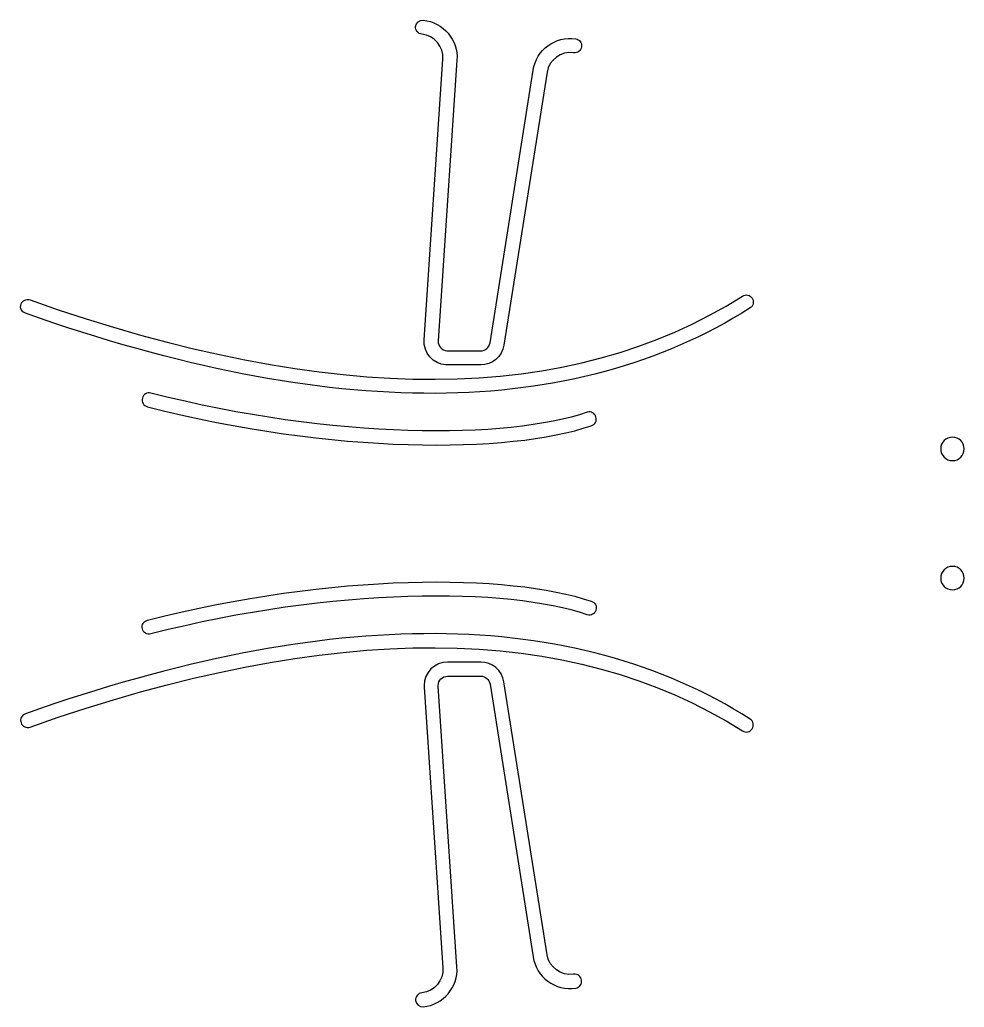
# Model space of a CAD drawing. Header units: inches. Extents: x -2.5 to 7.5, y -2.8 to 7.8.
import ezdxf

# ---------------------------------------------------------------- set-up
doc = ezdxf.new("R2010")
doc.units = ezdxf.units.IN
doc.header["$MEASUREMENT"] = 0
doc.layers.add('Default', color=7, linetype='Continuous')

# ---------------------------------------------------------------- blocks, each defined once
blk = doc.blocks.new('block 2')
at = {"layer": 'Default', "color": 7, "lineweight": 25, "true_color": 0xffffff}
blk.add_open_spline([(3.385, 7.55), (3.168, 7.581), (2.967, 7.432), (2.933, 7.216), (2.933, 7.216), (2.474, 4.314), (2.474, 4.314), (2.466, 4.266), (2.425, 4.23), (2.375, 4.23), (2.375, 4.23), (2.023, 4.23), (2.023, 4.23), (2.021, 4.23), (2.019, 4.23), (2.016, 4.23), (1.961, 4.234), (1.92, 4.281), (1.923, 4.337), (1.923, 4.337), (2.123, 7.323), (2.123, 7.323), (2.137, 7.538), (1.978, 7.726), (1.764, 7.748), (1.723, 7.752), (1.686, 7.722), (1.682, 7.681), (1.678, 7.639), (1.708, 7.603), (1.749, 7.598), (1.883, 7.585), (1.982, 7.467), (1.973, 7.333), (1.973, 7.333), (1.774, 4.347), (1.774, 4.347), (1.764, 4.209), (1.869, 4.09), (2.006, 4.08), (2.012, 4.08), (2.017, 4.08), (2.023, 4.08), (2.023, 4.08), (2.375, 4.08), (2.375, 4.08), (2.498, 4.08), (2.603, 4.169), (2.622, 4.291), (2.622, 4.291), (3.081, 7.193), (3.081, 7.193), (3.103, 7.328), (3.228, 7.421), (3.363, 7.401), (3.404, 7.396), (3.442, 7.424), (3.448, 7.465), (3.454, 7.506), (3.426, 7.544), (3.385, 7.55)], degree=3, knots=[0, 0, 0, 0, 1, 1, 1, 2, 2, 2, 3, 3, 3, 4, 4, 4, 5, 5, 5, 6, 6, 6, 7, 7, 7, 8, 8, 8, 9, 9, 9, 10, 10, 10, 11, 11, 11, 12, 12, 12, 13, 13, 13, 14, 14, 14, 15, 15, 15, 16, 16, 16, 17, 17, 17, 18, 18, 18, 19, 19, 19, 20, 20, 20, 20], dxfattribs=at)
blk = doc.blocks.new('block 3')
at = {"layer": 'Default', "color": 7, "lineweight": 25, "true_color": 0xffffff}
blk.add_open_spline([(3.385, -2.55), (3.168, -2.581), (2.967, -2.432), (2.933, -2.216), (2.933, -2.216), (2.474, 0.686), (2.474, 0.686), (2.466, 0.734), (2.425, 0.77), (2.375, 0.77), (2.375, 0.77), (2.023, 0.77), (2.023, 0.77), (1.968, 0.77), (1.923, 0.725), (1.923, 0.67), (1.923, 0.668), (1.923, 0.666), (1.923, 0.663), (1.923, 0.663), (2.123, -2.323), (2.123, -2.323), (2.137, -2.538), (1.978, -2.726), (1.764, -2.748), (1.723, -2.752), (1.686, -2.722), (1.682, -2.681), (1.678, -2.639), (1.708, -2.603), (1.749, -2.598), (1.883, -2.585), (1.982, -2.467), (1.973, -2.333), (1.973, -2.333), (1.774, 0.653), (1.774, 0.653), (1.773, 0.659), (1.773, 0.665), (1.773, 0.67), (1.773, 0.808), (1.885, 0.92), (2.023, 0.92), (2.023, 0.92), (2.375, 0.92), (2.375, 0.92), (2.498, 0.92), (2.603, 0.831), (2.622, 0.709), (2.622, 0.709), (3.081, -2.193), (3.081, -2.193), (3.103, -2.328), (3.228, -2.421), (3.363, -2.401), (3.404, -2.396), (3.442, -2.424), (3.448, -2.465), (3.454, -2.506), (3.426, -2.544), (3.385, -2.55)], degree=3, knots=[0, 0, 0, 0, 1, 1, 1, 2, 2, 2, 3, 3, 3, 4, 4, 4, 5, 5, 5, 6, 6, 6, 7, 7, 7, 8, 8, 8, 9, 9, 9, 10, 10, 10, 11, 11, 11, 12, 12, 12, 13, 13, 13, 14, 14, 14, 15, 15, 15, 16, 16, 16, 17, 17, 17, 18, 18, 18, 19, 19, 19, 20, 20, 20, 20], dxfattribs=at)
blk = doc.blocks.new('block 4')
at = {"layer": 'Default', "color": 7, "lineweight": 25, "true_color": 0xffffff}
blk.add_open_spline([(1.893, 1.222), (3.178, 1.215), (4.298, 0.913), (5.239, 0.314), (5.274, 0.292), (5.284, 0.245), (5.262, 0.21), (5.24, 0.175), (5.193, 0.165), (5.158, 0.187), (3.328, 1.353), (0.803, 1.367), (-2.417, 0.229), (-2.456, 0.215), (-2.499, 0.235), (-2.513, 0.274), (-2.527, 0.314), (-2.506, 0.356), (-2.467, 0.37), (-0.845, 0.943), (0.607, 1.229), (1.893, 1.222)], degree=3, knots=[0, 0, 0, 0, 1, 1, 1, 2, 2, 2, 3, 3, 3, 4, 4, 4, 5, 5, 5, 6, 6, 6, 7, 7, 7, 7], dxfattribs=at)
blk = doc.blocks.new('block 5')
at = {"layer": 'Default', "color": 7, "lineweight": 25, "true_color": 0xffffff}
blk.add_open_spline([(7.392, 1.688), (7.323, 1.688), (7.267, 1.743), (7.267, 1.812), (7.267, 1.882), (7.323, 1.938), (7.392, 1.938), (7.461, 1.938), (7.517, 1.882), (7.517, 1.812), (7.517, 1.743), (7.461, 1.688), (7.392, 1.688), (7.392, 1.688), (7.392, 1.688), (7.392, 1.688)], degree=3, knots=[0, 0, 0, 0, 1, 1, 1, 2, 2, 2, 3, 3, 3, 4, 4, 4, 5, 5, 5, 5], dxfattribs=at)
blk = doc.blocks.new('block 6')
at = {"layer": 'Default', "color": 7, "lineweight": 25, "true_color": 0xffffff}
blk.add_open_spline([(7.392, 3.062), (7.323, 3.062), (7.267, 3.118), (7.267, 3.187), (7.267, 3.257), (7.323, 3.312), (7.392, 3.312), (7.461, 3.312), (7.517, 3.257), (7.517, 3.187), (7.517, 3.118), (7.461, 3.062), (7.392, 3.062), (7.392, 3.062), (7.392, 3.062), (7.392, 3.062)], degree=3, knots=[0, 0, 0, 0, 1, 1, 1, 2, 2, 2, 3, 3, 3, 4, 4, 4, 5, 5, 5, 5], dxfattribs=at)
blk = doc.blocks.new('block 7')
at = {"layer": 'Default', "color": 7, "lineweight": 25, "true_color": 0xffffff}
blk.add_open_spline([(-1.131, 3.781), (0.815, 3.281), (2.663, 3.287), (3.508, 3.577), (3.55, 3.589), (3.588, 3.568), (3.601, 3.526), (3.613, 3.483), (3.592, 3.445), (3.55, 3.433), (2.678, 3.135), (0.8, 3.13), (-1.168, 3.635), (-1.211, 3.646), (-1.233, 3.684), (-1.222, 3.727), (-1.211, 3.769), (-1.173, 3.792), (-1.131, 3.781)], degree=3, knots=[0, 0, 0, 0, 1, 1, 1, 2, 2, 2, 3, 3, 3, 4, 4, 4, 5, 5, 5, 6, 6, 6, 6], dxfattribs=at)
blk = doc.blocks.new('block 8')
at = {"layer": 'Default', "color": 7, "lineweight": 25, "true_color": 0xffffff}
blk.add_open_spline([(-1.131, 1.219), (0.815, 1.719), (2.663, 1.713), (3.508, 1.423), (3.55, 1.411), (3.588, 1.432), (3.601, 1.474), (3.613, 1.517), (3.592, 1.555), (3.55, 1.567), (2.678, 1.865), (0.8, 1.87), (-1.168, 1.365), (-1.211, 1.354), (-1.233, 1.316), (-1.222, 1.273), (-1.211, 1.231), (-1.173, 1.208), (-1.131, 1.219)], degree=3, knots=[0, 0, 0, 0, 1, 1, 1, 2, 2, 2, 3, 3, 3, 4, 4, 4, 5, 5, 5, 6, 6, 6, 6], dxfattribs=at)
blk = doc.blocks.new('block 9')
at = {"layer": 'Default', "color": 7, "lineweight": 25, "true_color": 0xffffff}
blk.add_open_spline([(1.893, 3.778), (3.178, 3.785), (4.298, 4.087), (5.239, 4.686), (5.274, 4.708), (5.284, 4.755), (5.262, 4.79), (5.24, 4.825), (5.193, 4.835), (5.158, 4.813), (3.328, 3.647), (0.803, 3.633), (-2.417, 4.771), (-2.456, 4.785), (-2.499, 4.765), (-2.513, 4.726), (-2.527, 4.686), (-2.506, 4.644), (-2.467, 4.63), (-0.845, 4.057), (0.607, 3.771), (1.893, 3.778)], degree=3, knots=[0, 0, 0, 0, 1, 1, 1, 2, 2, 2, 3, 3, 3, 4, 4, 4, 5, 5, 5, 6, 6, 6, 7, 7, 7, 7], dxfattribs=at)

msp = doc.modelspace()

# ---------------------------------------------------------------- block references
at = {"layer": 'Default'}
for name in ['block 2', 'block 9', 'block 7', 'block 6', 'block 5', 'block 8', 'block 4', 'block 3']:
    msp.add_blockref(name, (0, 0), dxfattribs=at)

doc.saveas('drawing.dxf')
